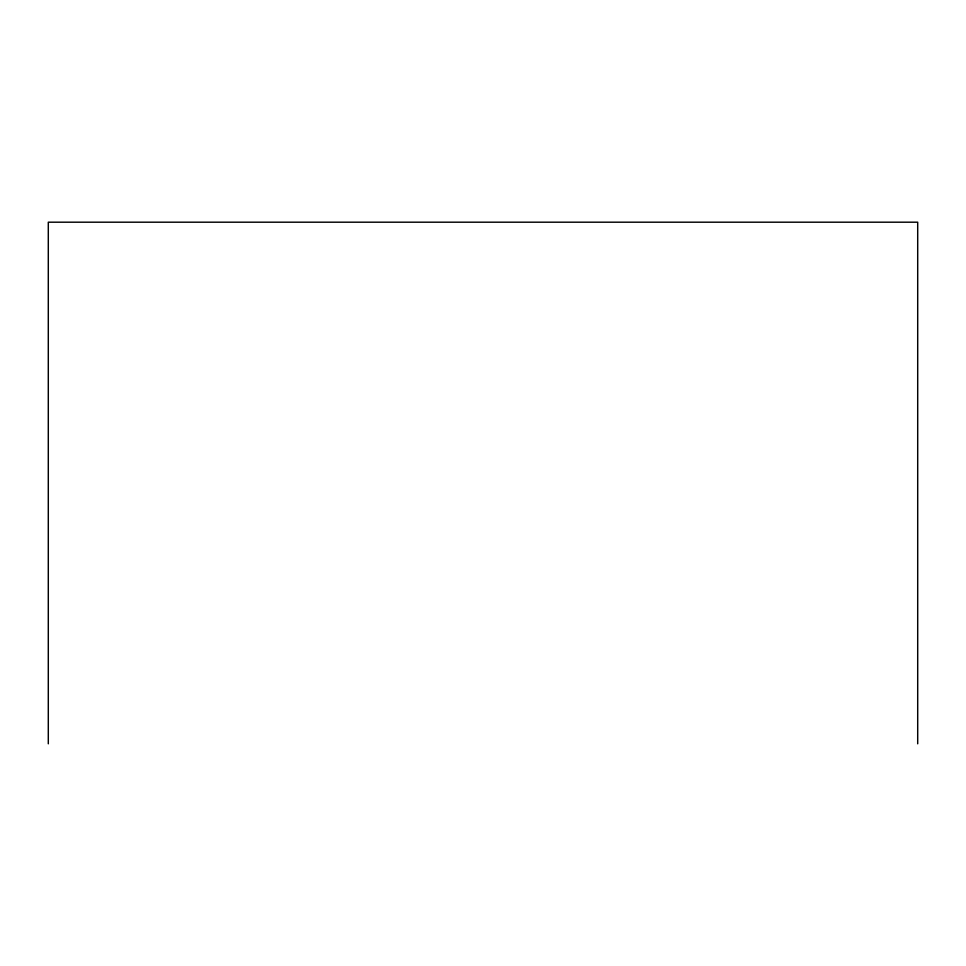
<?xml version="1.0" encoding="UTF-8"?>
<svg xmlns="http://www.w3.org/2000/svg" width="966" height="966" viewBox="0 0 966 966"><rect width="100%" height="100%" fill="white"/><g stroke="black" fill="none" stroke-linecap="round" stroke-linejoin="round"><path stroke-width="1.45" d="M917.7 743.808L917.7 222.192L48.3 222.192L48.3 743.808"/></g></svg>
